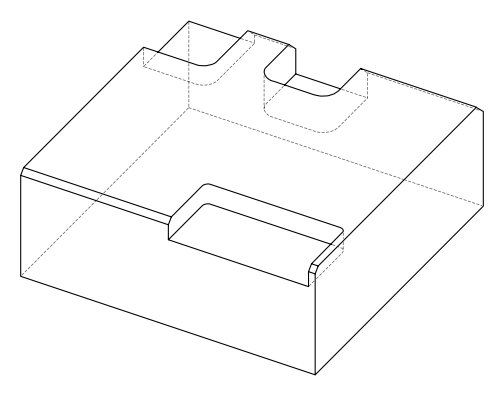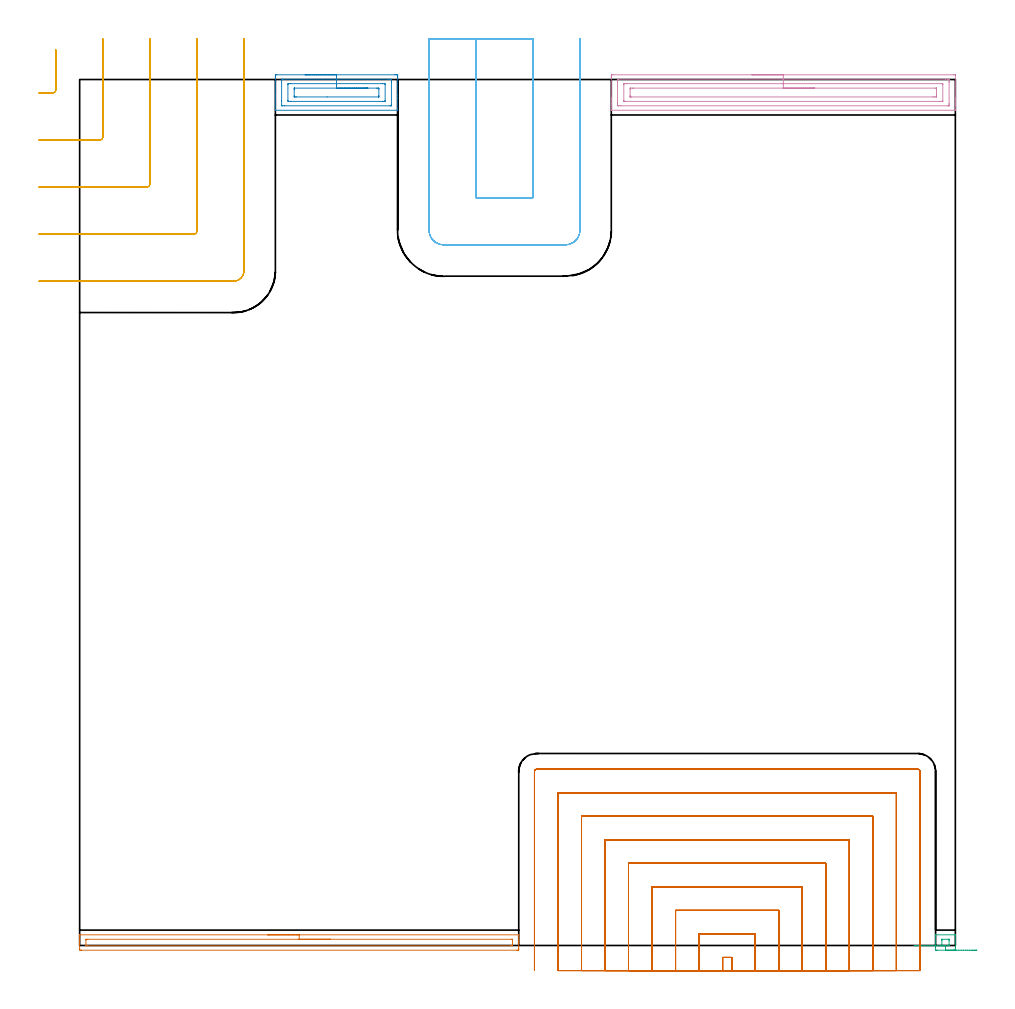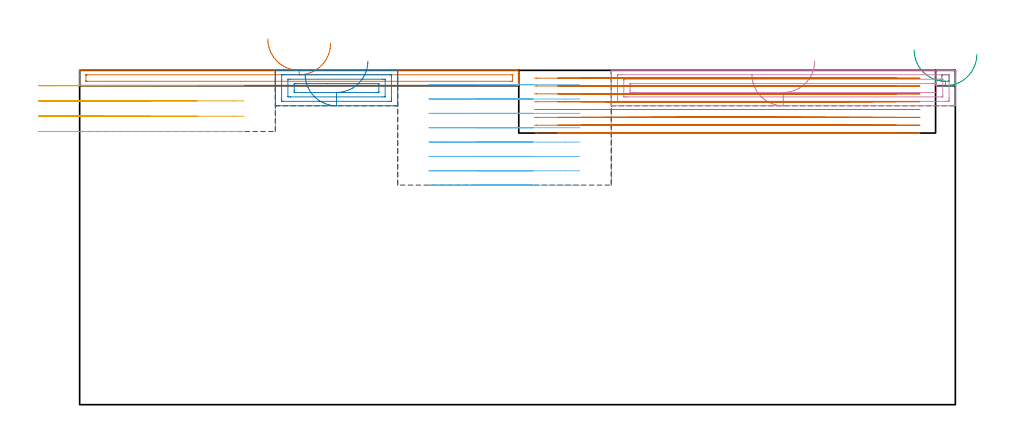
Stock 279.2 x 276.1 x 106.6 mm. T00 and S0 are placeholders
(PLAN: 7 operations, 2 tool changes, 53.7 min)
(1 AREA_MILL | FG_CHAMFER_SURFACE | UGT0205_001 | 2.42 min | 1722 mm3)
(2 AREA_MILL_1 | FG_CHAMFER_SURFACE_1 | UGT0205_001 | 1.53 min | 3300 mm3)
(3 AREA_MILL_2 | FG_CHAMFER_SURFACE_2 | UGT0205_001 | 0.28 min | 116 mm3)
(4 AREA_MILL_3 | FG_CHAMFER_SURFACE_3 | UGT0205_001 | 3.79 min | 7411 mm3)
(5 MILL_CORNER_NOTCH_RECTANGULAR | CORNER_NOTCH_RECTANGULAR | UGT0201_094 | Follow Part, ap 5, ae 75% | 3.7 min | 89268 mm3)
(6 MILL_SLOT | SLOT_PARTIAL_RECTANGULAR | UGT0201_094 | Follow Part, ap 5, ae 75% | 6 min | 152126 mm3)
(7 MILL_SLOT_1 | SLOT_PARTIAL_RECTANGULAR_1 | NXT0201_013 | Follow Part, ap 2.5, ae 75% | 36 min | 162329 mm3)
(TOOL UGT0205_001 | Chamfer Mill 20 x 3 x 45 deg. | D20 FL50 Z2)
(TOOL UGT0201_094 | End mill 20 mm | D20 FL38 Z4)
(TOOL NXT0201_013 | ENDMILL 10mm | D10 FL30 Z4)
(OP 1 AREA_MILL)
G17 G21 G94 G90
T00 M6
G54
G17 G0 G90 X60. Y3.4 S1061 M3
G43 Z116.6 H0
G94 G1 X60.038 Z115.728 F250.
X60.152 Z114.863
X60.341 Z114.012
X60.603 Z113.18
X60.937 Z112.374
X61.34 Z111.6
X61.808 Z110.864
X62.34 Z110.172
X62.929 Z109.529
X63.572 Z108.939
X64.264 Z108.408
X65. Z107.94
X65.774 Z107.537
X66.58 Z107.203
X67.412 Z106.941
X68.263 Z106.752
X69.128 Z106.638
X70. Z106.6
X139.873
X139.99 Y3.397 Z106.588
X139.998 Y3.322 Z106.514
X140. Y3.241 Z106.44
Y2.625 Z105.824
Y1.882 Z105.081
Y1.384 Z104.58
Y1.136 Z104.332
Y0.515 Z103.712
Y0.267 Z103.464
Y-0.354 Z102.84
Y-0.912 Z102.282
X139.997 Y-1.223 Z101.972
X139.99 Y-1.493 Z101.702
X139.709 Y-1.498 Z101.7
X139.427 Y-1.5
X0.572
X0.291 Y-1.498
X0.01 Y-1.493 Z101.702
X0. Y-1.223 Z101.972
Y-0.912 Z102.282
Y-0.354 Z102.84
Y0.267 Z103.464
Y0.515 Z103.712
Y1.136 Z104.332
Y1.384 Z104.58
Y1.882 Z105.081
Y2.45 Z105.65
Y3.123 Z106.321
Y3.241 Z106.44
X0.002 Y3.322 Z106.514
X0.01 Y3.397 Z106.588
X0.127 Y3.4 Z106.6
X70.
Y1.986 Z105.186
X137.647 Y1.985 Z105.185
X137.925 Y1.983 Z105.183
X137.975 Y1.979 Z105.179
X137.991 Y1.976 Z105.176
X137.993 Y1.967 Z105.167
X137.998 Y1.911 Z105.111
X137.999 Y0.172 Z103.372
X137.996 Y0.056 Z103.256
X137.99 Y-0.035 Z103.165
X137.984 Y-0.079 Z103.121
X137.954 Y-0.08 Z103.12
X137.647 Y-0.084 Z103.116
X137.372 Y-0.085 Z103.115
X2.353
X2.075 Y-0.083 Z103.117
X2.025 Y-0.079 Z103.121
X2.009 Y-0.076 Z103.124
X2.007 Y-0.067 Z103.133
X2.002 Y-0.011 Z103.189
X2.001 Y1.728 Z104.928
X2.004 Y1.843 Z105.043
X2.01 Y1.935 Z105.135
X2.015 Y1.979 Z105.179
X2.046 Y1.98 Z105.18
X2.353 Y1.984 Z105.184
X2.627 Y1.985 Z105.185
X70. Y1.986 Z105.186
X70.872 Z105.224
X71.736 Z105.338
X72.588 Z105.526
X73.42 Z105.789
X74.226 Z106.123
X75. Z106.525
X75.736 Z106.994
X76.428 Z107.525
X77.071 Z108.115
X77.66 Z108.758
X78.191 Z109.45
X78.66 Z110.186
X79.063 Z110.959
X79.397 Z111.765
X79.659 Z112.597
X79.848 Z113.449
X79.962 Z114.314
X80. Z115.186
G0 Z116.6
M5
M2
(OP 2 AREA_MILL_1)
G17 G21 G94 G90
T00 M6
G54
G17 G0 G90 X71.9 Y277.6 S1061 M3
G43 Z116.6 H0
Z105.3
G94 G1 X71.938 Z104.428 F250.
X72.052 Z103.564
X72.241 Z102.712
X72.503 Z101.88
X72.837 Z101.074
X73.24 Z100.3
X73.708 Z99.564
X74.24 Z98.872
X74.829 Z98.229
X75.472 Z97.64
X76.164 Z97.109
X76.9 Z96.64
X77.674 Z96.237
X78.48 Z95.903
X79.312 Z95.641
X80.164 Z95.452
X81.028 Z95.338
X81.9 Z95.3
X100.519
X100.91 Y277.599 Z95.301
X101.296 Y277.594 Z95.302
X101.391 Y277.591 Z95.305
X101.396 Y277.212 Z95.684
X101.4 Y276.726 Z96.17
Y271.073 Z101.82
Y270.291 Z102.608
Y270.196 Z102.702
Y266.688 Z106.21
X101.398 Y266.381 Z106.517
X101.39 Y266.305 Z106.593
X101.352 Y266.3 Z106.6
X62.448
X62.41 Y266.305 Z106.593
X62.4 Y266.384 Z106.514
Y270.291 Z102.608
Y271.073 Z101.82
Y276.726 Z96.169
X62.404 Y277.212 Z95.684
X62.409 Y277.591 Z95.305
X62.504 Y277.594 Z95.302
X62.89 Y277.6 Z95.3
X81.9
Y276.186 Z96.714
X98.408
X99.142 Y276.182 Z96.718
X99.299 Y276.179 Z96.721
X99.391 Y276.172 Z96.728
X99.393 Y276.148 Z96.752
X99.398 Y276.08 Z96.82
X99.4 Y275.458 Z97.442
Y275.202 Z97.698
X99.399 Y268.187 Z104.713
X99.395 Y267.93 Z104.97
X99.39 Y267.76 Z105.14
X99.385 Y267.72 Z105.18
X99.37 Y267.718 Z105.182
X99.325 Y267.717 Z105.183
X99.142 Y267.715 Z105.185
X98.992 Y267.714 Z105.186
X65.392
X64.658 Y267.718 Z105.182
X64.501 Y267.721 Z105.179
X64.409 Y267.728 Z105.172
X64.406 Y267.752 Z105.148
X64.402 Y267.819 Z105.081
X64.4 Y269.319 Z103.581
X64.401 Y275.713 Z97.187
X64.405 Y275.97 Z96.93
X64.41 Y276.14 Z96.76
X64.415 Y276.18 Z96.72
X64.43 Y276.181 Z96.719
X64.475 Y276.183 Z96.717
X64.658 Y276.185 Z96.715
X64.808 Y276.186 Z96.714
X81.9
Y274.772 Z98.128
X96.489 Y274.771 Z98.129
X97.185 Y274.768 Z98.132
X97.373 Y274.765 Z98.135
X97.397 Y274.581 Z98.319
X97.399 Y274.555 Z98.345
Y269.319 Z103.581
X97.398 Y269.295 Z103.605
X97.373 Y269.135 Z103.765
X96.68 Y269.13 Z103.77
X96.489 Y269.129 Z103.771
X67.311
X66.615 Y269.132 Z103.768
X66.427 Y269.135 Z103.765
X66.403 Y269.319 Z103.581
X66.401 Y269.345 Z103.555
Y274.581 Z98.319
X66.402 Y274.605 Z98.295
X66.427 Y274.764 Z98.136
X67.12 Y274.77 Z98.13
X67.311 Y274.771 Z98.129
X81.9 Y274.772 Z98.128
Y273.357 Z99.543
X94.721
X95.072 Y273.356 Z99.544
X95.353 Y273.352 Z99.548
X95.378 Y273.351 Z99.549
X95.39 Y273.322 Z99.578
X95.394 Y273.226 Z99.674
X95.399 Y273.031 Z99.869
Y271.073 Z101.827
X95.397 Y270.736 Z102.164
X95.392 Y270.568 Z102.332
X95.39 Y270.552 Z102.348
X95.376 Y270.549 Z102.351
X95.332 Y270.546 Z102.354
X95.255 Y270.544 Z102.356
X78.898 Y270.543 Z102.357
X69.079
X68.728 Y270.544 Z102.356
X68.447 Y270.548 Z102.352
X68.422 Y270.549 Z102.351
X68.41 Y270.578 Z102.322
X68.406 Y270.674 Z102.226
X68.401 Y270.869 Z102.031
Y272.827 Z100.073
X68.403 Y273.164 Z99.736
X68.408 Y273.332 Z99.569
X68.41 Y273.348 Z99.552
X68.424 Y273.35 Z99.55
X68.468 Y273.354 Z99.546
X68.545 Y273.356 Z99.544
X81.9 Y273.357 Z99.543
X82.772 Z99.581
X83.636 Z99.695
X84.488 Z99.883
X85.32 Z100.146
X86.126 Z100.48
X86.9 Z100.882
X87.636 Z101.351
X88.328 Z101.882
X88.971 Z102.472
X89.56 Z103.115
X90.092 Z103.807
X90.56 Z104.543
X90.963 Z105.316
X91.297 Z106.122
X91.559 Z106.954
X91.748 Z107.806
X91.862 Z108.671
X91.9 Z109.543
G0 Z116.6
M5
M2
(OP 3 AREA_MILL_2)
G17 G21 G94 G90
T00 M6
G54
G17 G0 G90 X286.05 Y-1.5 S1061 M3
G43 Z116.6 H0
Z111.7
G94 G1 X286.012 Z110.829 F250.
X285.898 Z109.964
X285.709 Z109.112
X285.447 Z108.28
X285.113 Z107.474
X284.71 Z106.7
X284.241 Z105.964
X283.71 Z105.272
X283.121 Z104.629
X282.478 Z104.04
X281.786 Z103.509
X281.05 Z103.04
X280.276 Z102.637
X279.47 Z102.303
X278.638 Z102.041
X277.787 Z101.852
X276.922 Z101.738
X276.05 Z101.7
X273.396
X273.118 Y-1.496 Z101.701
X272.91 Y-1.491 Z101.703
X272.9 Y-1.223 Z101.971
Y-0.459 Z102.739
Y-0.354 Z102.845
Y3.123 Z106.321
X272.902 Y3.335 Z106.534
X272.91 Y3.396 Z106.591
X272.954 Y3.4 Z106.6
X279.146
X279.19 Y3.396 Z106.591
X279.199 Y3.342 Z106.539
X279.2 Y3.333 Z106.531
Y-0.459 Z102.739
X279.194 Y-1.223 Z101.971
X279.19 Y-1.491 Z101.703
X278.982 Y-1.496 Z101.701
X278.704 Y-1.5 Z101.7
X276.05
Y-0.086 Z103.114
X275.777
X275.165 Y-0.085 Z103.115
X274.961 Y-0.084 Z103.116
X274.927 Y-0.082 Z103.118
X274.916 Y-0.08 Z103.12
X274.91 Y-0.057 Z103.143
X274.904 Y0.081 Z103.281
X274.901 Y0.255 Z103.455
Y1.644 Z104.844
X274.907 Y1.906 Z105.106
X274.91 Y1.975 Z105.175
X274.938 Y1.979 Z105.179
X275.013 Y1.982 Z105.182
X275.165 Y1.985 Z105.185
X276.935
X277.139 Y1.984 Z105.184
X277.173 Y1.982 Z105.182
X277.184 Y1.98 Z105.18
X277.19 Y1.957 Z105.157
X277.196 Y1.819 Z105.019
X277.199 Y1.645 Z104.845
Y0.256 Z103.456
X277.193 Y-0.006 Z103.194
X277.19 Y-0.075 Z103.125
X277.162 Y-0.079 Z103.121
X277.087 Y-0.083 Z103.117
X276.935 Y-0.085 Z103.115
X276.662 Y-0.086 Z103.114
X276.05
X275.178 Z103.152
X274.313 Z103.266
X273.462 Z103.455
X272.63 Z103.717
X271.824 Z104.051
X271.05 Z104.453
X270.314 Z104.922
X269.622 Z105.453
X268.979 Z106.042
X268.389 Y-0.087 Z106.686
X267.858 Z107.378
X267.389 Z108.113
X266.986 Z108.887
X266.652 Z109.693
X266.39 Z110.525
X266.201 Z111.377
X266.087 Z112.242
X266.049 Z113.113
G0 Z116.6
M5
M2
(OP 4 AREA_MILL_3)
G17 G21 G94 G90
T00 M6
G54
G17 G0 G90 X214.35 Y277.6 S1061 M3
G43 Z116.6 H0
Z105.3
G94 G1 X214.388 Z104.429 F250.
X214.502 Z103.564
X214.691 Z102.712
X214.953 Z101.88
X215.287 Z101.074
X215.69 Z100.3
X216.158 Z99.564
X216.69 Z98.872
X217.279 Z98.229
X217.922 Z97.64
X218.614 Z97.109
X219.35 Z96.64
X220.124 Z96.237
X220.93 Z95.903
X221.762 Z95.641
X222.614 Z95.452
X223.478 Z95.338
X224.35 Z95.3
X278.631
X279.133 Y277.594 Z95.303
X279.19 Y277.591 Z95.306
X279.2 Y277.528 Z95.369
Y270.196 Z102.698
Y269.564 Z103.334
Y269.319 Z103.578
Y268.687 Z104.21
Y268.442 Z104.454
Y267.953 Z104.946
Y266.516 Z106.382
X279.197 Y266.406 Z106.487
X279.19 Y266.303 Z106.589
X279.076 Y266.3 Z106.6
X169.624
X169.51 Y266.303 Z106.589
X169.503 Y266.406 Z106.487
X169.5 Y266.517 Z106.382
Y267.177 Z105.722
Y267.953 Z104.946
Y268.442 Z104.454
Y268.687 Z104.21
Y269.319 Z103.578
Y269.564 Z103.334
Y270.196 Z102.698
Y276.895 Z96.001
X169.504 Y277.212 Z95.685
X169.51 Y277.591 Z95.305
X169.68 Y277.595 Z95.302
X170.069 Y277.6 Z95.3
X224.35
Y276.186 Z96.714
X276.113
X276.851 Y276.184 Z96.716
X277.005 Y276.183 Z96.717
X277.17 Y276.179 Z96.721
X277.19 Y276.125 Z96.775
X277.196 Y275.995 Z96.905
X277.199 Y275.458 Z97.442
X277.2 Y275.114 Z97.786
Y268.442 Z104.458
X277.198 Y268.1 Z104.8
X277.19 Y267.755 Z105.145
X277.188 Y267.72 Z105.18
X277.173 Y267.719 Z105.181
X277.128 Y267.716 Z105.184
X277.036 Y267.715 Z105.185
X276.851 Y267.714 Z105.186
X172.587
X171.849 Y267.716 Z105.184
X171.695 Y267.717 Z105.183
X171.53 Y267.721 Z105.179
X171.51 Y267.775 Z105.125
X171.504 Y267.905 Z104.995
X171.501 Y268.442 Z104.458
X171.5 Y268.786 Z104.114
Y275.458 Z97.442
X171.502 Y275.8 Z97.1
X171.51 Y276.145 Z96.755
X171.512 Y276.18 Z96.72
X171.527 Y276.181 Z96.719
X171.572 Y276.184 Z96.716
X171.664 Y276.185 Z96.715
X171.849 Y276.186 Z96.714
X224.35
Y274.771 Z98.129
X274.879
X275.072 Y274.769 Z98.131
X275.135 Y274.768 Z98.132
X275.179 Y274.765 Z98.135
X275.19 Y274.707 Z98.193
X275.196 Y274.581 Z98.319
X275.199 Y274.455 Z98.445
Y269.319 Z103.581
X275.197 Y269.195 Z103.705
X275.19 Y269.152 Z103.748
X275.184 Y269.135 Z103.765
X275.167 Y269.133 Z103.767
X275.072 Y269.131 Z103.769
X274.375 Y269.129 Z103.771
X274.182 Y269.128 Z103.772
X173.821 Y269.129 Z103.771
X173.628 Y269.13 Z103.77
X173.564 Y269.132 Z103.768
X173.521 Y269.135 Z103.765
X173.51 Y269.193 Z103.707
X173.504 Y269.319 Z103.581
X173.501 Y269.445 Z103.455
Y274.581 Z98.319
X173.503 Y274.705 Z98.195
X173.51 Y274.748 Z98.152
X173.516 Y274.765 Z98.135
X173.533 Y274.766 Z98.134
X173.628 Y274.769 Z98.131
X174.325 Y274.771 Z98.129
X174.518
X224.35
Y273.357 Z99.543
X272.754
X273.099 Y273.355 Z99.545
X273.175 Y273.353 Z99.547
X273.186 Y273.351 Z99.549
X273.19 Y273.343 Z99.557
X273.195 Y273.306 Z99.594
X273.198 Y273.228 Z99.672
X273.2 Y272.917 Z99.983
Y271.164 Z101.736
X273.199 Y271.073 Z101.827
X273.193 Y270.68 Z102.22
X273.19 Y270.583 Z102.317
X273.177 Y270.549 Z102.351
X273.119 Y270.548 Z102.352
X272.938 Y270.545 Z102.355
X272.402 Y270.543 Z102.357
X272.05
X175.946
X175.601 Y270.545 Z102.355
X175.525 Y270.547 Z102.353
X175.514 Y270.549 Z102.351
X175.51 Y270.557 Z102.343
X175.505 Y270.594 Z102.306
X175.502 Y270.672 Z102.228
X175.5 Y270.982 Z101.918
X175.501 Y272.827 Z100.073
X175.507 Y273.22 Z99.68
X175.51 Y273.317 Z99.583
X175.523 Y273.351 Z99.549
X175.581 Y273.352 Z99.548
X175.762 Y273.355 Z99.545
X176.298 Y273.357 Z99.543
X176.65
X224.35
X225.222 Z99.581
X226.086 Z99.695
X226.938 Z99.883
X227.77 Z100.146
X228.576 Z100.48
X229.35 Z100.882
X230.086 Z101.351
X230.778 Z101.882
X231.421 Z102.472
X232.01 Z103.115
X232.542 Z103.807
X233.01 Z104.543
X233.413 Z105.317
X233.747 Z106.123
X234.009 Z106.955
X234.198 Z107.806
X234.312 Z108.671
X234.35 Z109.543
G0 Z116.6
M5
M2
(OP 5 MILL_CORNER_NOTCH_RECTANGULAR)
G17 G21 G94 G90
T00 M6
G54
G17 G0 G90 X-13. Y271.8 S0 M3
G43 Z116.6 H0
Z101.725
G94 G1 X-10. F250.
X-8.595 F500.
G3 X-7.6 Y272.795 R1.
G1 Y282.599
Y285.599 F250.
G0 Z116.6
X-13. Y256.8
Z101.725
G1 X-10.
X6.405 F500.
G3 X7.4 Y257.795 R1.
G1 Y286.1
Y289.1 F250.
G0 Z116.6
X-13. Y241.8
Z101.725
G1 X-10.
X21.404 F500.
G3 X22.4 Y242.796 R1.
G1 Y286.1
Y289.1 F250.
G0 Z116.6
X-13. Y226.8
Z101.725
G1 X-10.
X36.404 F500.
G3 X37.4 Y227.796 R1.
G1 Y286.1
Y289.1 F250.
G0 Z116.6
X-13. Y211.8
Z101.725
G1 X-10.
X49.1 F500.
G3 X52.4 Y215.1 R3.3
G1 Y286.1
Y289.1 F250.
G0 Z116.6
X-13. Y271.8
Z96.85
G1 X-10.
X-8.595 F500.
G3 X-7.6 Y272.795 R1.
G1 Y282.599
Y285.599 F250.
G0 Z116.6
X-13. Y256.8
Z96.85
G1 X-10.
X6.405 F500.
G3 X7.4 Y257.795 R1.
G1 Y286.1
Y289.1 F250.
G0 Z116.6
X-13. Y241.8
Z96.85
G1 X-10.
X21.404 F500.
G3 X22.4 Y242.796 R1.
G1 Y286.1
Y289.1 F250.
G0 Z116.6
X-13. Y226.8
Z96.85
G1 X-10.
X36.404 F500.
G3 X37.4 Y227.796 R1.
G1 Y286.1
Y289.1 F250.
G0 Z116.6
X-13. Y211.8
Z96.85
G1 X-10.
X49.1 F500.
G3 X52.4 Y215.1 R3.3
G1 Y286.1
Y289.1 F250.
G0 Z116.6
X-13. Y271.8
Z91.975
G1 X-10.
X-8.595 F500.
G3 X-7.6 Y272.795 R1.
G1 Y282.599
Y285.599 F250.
G0 Z116.6
X-13. Y256.8
Z91.975
G1 X-10.
X6.405 F500.
G3 X7.4 Y257.795 R1.
G1 Y286.1
Y289.1 F250.
G0 Z116.6
X-13. Y241.8
Z91.975
G1 X-10.
X21.404 F500.
G3 X22.4 Y242.796 R1.
G1 Y286.1
Y289.1 F250.
G0 Z116.6
X-13. Y226.8
Z91.975
G1 X-10.
X36.404 F500.
G3 X37.4 Y227.796 R1.
G1 Y286.1
Y289.1 F250.
G0 Z116.6
X-13. Y211.8
Z91.975
G1 X-10.
X49.1 F500.
G3 X52.4 Y215.1 R3.3
G1 Y286.1
Y289.1 F250.
G0 Z116.6
X-13. Y271.8
Z87.1
G1 X-10.
X-8.595 F500.
G3 X-7.6 Y272.795 R1.
G1 Y282.599
Y285.599 F250.
G0 Z116.6
X-13. Y256.8
Z87.1
G1 X-10.
X6.405 F500.
G3 X7.4 Y257.795 R1.
G1 Y286.1
Y289.1 F250.
G0 Z116.6
X-13. Y241.8
Z87.1
G1 X-10.
X21.404 F500.
G3 X22.4 Y242.796 R1.
G1 Y286.1
Y289.1 F250.
G0 Z116.6
X-13. Y226.8
Z87.1
G1 X-10.
X36.404 F500.
G3 X37.4 Y227.796 R1.
G1 Y286.1
Y289.1 F250.
G0 Z116.6
X-13. Y211.8
Z87.1
G1 X-10.
X49.1 F500.
G3 X52.4 Y215.1 R3.3
G1 Y286.1
Y289.1 F250.
G0 Z116.6
M5
M2
(OP 6 MILL_SLOT)
G17 G21 G94 G90
T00 M6
G54
G17 G0 G90 X126.4 Y289.1 S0 M3
G43 Z116.6 H0
Z102.025
G94 G1 Y286.1 F250.
Y238.4 F500.
X144.5
Y286.1
Y289.1 F250.
X111.4
Y286.1
Y228. F500.
G3 X116. Y223.4 R4.6
G1 X154.9
G3 X159.5 Y228. R4.6
G1 Y286.1
Y289.1 F250.
G0 X126.4 Z97.45
G1 Y286.1
Y238.4 F500.
X144.5
Y286.1
Y289.1 F250.
X111.4
Y286.1
Y228. F500.
G3 X116. Y223.4 R4.6
G1 X154.9
G3 X159.5 Y228. R4.6
G1 Y286.1
Y289.1 F250.
G0 X126.4 Z92.875
G1 Y286.1
Y238.4 F500.
X144.5
Y286.1
Y289.1 F250.
X111.4
Y286.1
Y228. F500.
G3 X116. Y223.4 R4.6
G1 X154.9
G3 X159.5 Y228. R4.6
G1 Y286.1
Y289.1 F250.
G0 X126.4 Z88.3
G1 Y286.1
Y238.4 F500.
X144.5
Y286.1
Y289.1 F250.
X111.4
Y286.1
Y228. F500.
G3 X116. Y223.4 R4.6
G1 X154.9
G3 X159.5 Y228. R4.6
G1 Y286.1
Y289.1 F250.
G0 X126.4 Z83.725
G1 Y286.1
Y238.4 F500.
X144.5
Y286.1
Y289.1 F250.
X111.4
Y286.1
Y228. F500.
G3 X116. Y223.4 R4.6
G1 X154.9
G3 X159.5 Y228. R4.6
G1 Y286.1
Y289.1 F250.
G0 X126.4 Z79.15
G1 Y286.1
Y238.4 F500.
X144.5
Y286.1
Y289.1 F250.
X111.4
Y286.1
Y228. F500.
G3 X116. Y223.4 R4.6
G1 X154.9
G3 X159.5 Y228. R4.6
G1 Y286.1
Y289.1 F250.
G0 X126.4 Z74.575
G1 Y286.1
Y238.4 F500.
X144.5
Y286.1
Y289.1 F250.
X111.4
Y286.1
Y228. F500.
G3 X116. Y223.4 R4.6
G1 X154.9
G3 X159.5 Y228. R4.6
G1 Y286.1
Y289.1 F250.
G0 X126.4 Z70.
G1 Y286.1
Y238.4 F500.
X144.5
Y286.1
Y289.1 F250.
X111.4
Y286.1
Y228. F500.
G3 X116. Y223.4 R4.6
G1 X154.9
G3 X159.5 Y228. R4.6
G1 Y286.1
Y289.1 F250.
G0 Z116.6
M5
M2
(OP 7 MILL_SLOT_1)
G17 G21 G94 G90
T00 M6
G54
G17 G0 G90 X207.9 Y-8. S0 M3
G43 Z116.6 H0
Z104.1
G94 G1 Y-5. F250.
Y-3.8
X205.
Y-5.
Y-8.
X215.4
Y-5.
Y3.7 F500.
X197.5
Y-5.
Y-8. F250.
X222.9
Y-5.
Y11.2 F500.
X190.
Y-5.
Y-8. F250.
X230.4
Y-5.
Y18.7 F500.
X182.5
Y-5.
Y-8. F250.
X237.9
Y-5.
Y26.2 F500.
X175.
Y-5.
Y-8. F250.
X245.4
Y-5.
Y33.7 F500.
X167.5
Y-5.
Y-8. F250.
X252.9
Y-5.
Y41.2 F500.
X160.
Y-5.
Y-8. F250.
X260.4
Y-5.
Y48.7 F500.
X152.5
Y-5.
Y-8. F250.
X267.9
Y-5.
Y55.5 F500.
G3 X267.2 Y56.2 R0.7
G1 X145.7
G3 X145. Y55.5 R0.7
G1 Y-5.
Y-8. F250.
G0 X207.9 Z101.6
G1 Y-5.
Y-3.8
X205.
Y-5.
Y-8.
X215.4
Y-5.
Y3.7 F500.
X197.5
Y-5.
Y-8. F250.
X222.9
Y-5.
Y11.2 F500.
X190.
Y-5.
Y-8. F250.
X230.4
Y-5.
Y18.7 F500.
X182.5
Y-5.
Y-8. F250.
X237.9
Y-5.
Y26.2 F500.
X175.
Y-5.
Y-8. F250.
X245.4
Y-5.
Y33.7 F500.
X167.5
Y-5.
Y-8. F250.
X252.9
Y-5.
Y41.2 F500.
X160.
Y-5.
Y-8. F250.
X260.4
Y-5.
Y48.7 F500.
X152.5
Y-5.
Y-8. F250.
X267.9
Y-5.
Y55.5 F500.
G3 X267.2 Y56.2 R0.7
G1 X145.7
G3 X145. Y55.5 R0.7
G1 Y-5.
Y-8. F250.
G0 X207.9 Z99.1
G1 Y-5.
Y-3.8
X205.
Y-5.
Y-8.
X215.4
Y-5.
Y3.7 F500.
X197.5
Y-5.
Y-8. F250.
X222.9
Y-5.
Y11.2 F500.
X190.
Y-5.
Y-8. F250.
X230.4
Y-5.
Y18.7 F500.
X182.5
Y-5.
Y-8. F250.
X237.9
Y-5.
Y26.2 F500.
X175.
Y-5.
Y-8. F250.
X245.4
Y-5.
Y33.7 F500.
X167.5
Y-5.
Y-8. F250.
X252.9
Y-5.
Y41.2 F500.
X160.
Y-5.
Y-8. F250.
X260.4
Y-5.
Y48.7 F500.
X152.5
Y-5.
Y-8. F250.
X267.9
Y-5.
Y55.5 F500.
G3 X267.2 Y56.2 R0.7
G1 X145.7
G3 X145. Y55.5 R0.7
G1 Y-5.
Y-8. F250.
G0 X207.9 Z96.6
G1 Y-5.
Y-3.8
X205.
Y-5.
Y-8.
X215.4
Y-5.
Y3.7 F500.
X197.5
Y-5.
Y-8. F250.
X222.9
Y-5.
Y11.2 F500.
X190.
Y-5.
Y-8. F250.
X230.4
Y-5.
Y18.7 F500.
X182.5
Y-5.
Y-8. F250.
X237.9
Y-5.
Y26.2 F500.
X175.
Y-5.
Y-8. F250.
X245.4
Y-5.
Y33.7 F500.
X167.5
Y-5.
Y-8. F250.
X252.9
Y-5.
Y41.2 F500.
X160.
Y-5.
Y-8. F250.
X260.4
Y-5.
Y48.7 F500.
X152.5
Y-5.
Y-8. F250.
X267.9
Y-5.
Y55.5 F500.
G3 X267.2 Y56.2 R0.7
G1 X145.7
G3 X145. Y55.5 R0.7
G1 Y-5.
Y-8. F250.
G0 X207.9 Z94.1
G1 Y-5.
Y-3.8
X205.
Y-5.
Y-8.
X215.4
Y-5.
Y3.7 F500.
X197.5
Y-5.
Y-8. F250.
X222.9
Y-5.
Y11.2 F500.
X190.
Y-5.
Y-8. F250.
X230.4
Y-5.
Y18.7 F500.
X182.5
Y-5.
Y-8. F250.
X237.9
Y-5.
Y26.2 F500.
X175.
Y-5.
Y-8. F250.
X245.4
Y-5.
Y33.7 F500.
X167.5
Y-5.
Y-8. F250.
X252.9
Y-5.
Y41.2 F500.
X160.
Y-5.
Y-8. F250.
X260.4
Y-5.
Y48.7 F500.
X152.5
Y-5.
Y-8. F250.
X267.9
Y-5.
Y55.5 F500.
G3 X267.2 Y56.2 R0.7
G1 X145.7
G3 X145. Y55.5 R0.7
G1 Y-5.
Y-8. F250.
G0 X207.9 Z91.6
G1 Y-5.
Y-3.8
X205.
Y-5.
Y-8.
X215.4
Y-5.
Y3.7 F500.
X197.5
Y-5.
Y-8. F250.
X222.9
Y-5.
Y11.2 F500.
X190.
Y-5.
Y-8. F250.
X230.4
Y-5.
Y18.7 F500.
X182.5
Y-5.
Y-8. F250.
X237.9
Y-5.
Y26.2 F500.
X175.
Y-5.
Y-8. F250.
X245.4
Y-5.
Y33.7 F500.
X167.5
Y-5.
Y-8. F250.
X252.9
Y-5.
Y41.2 F500.
X160.
Y-5.
Y-8. F250.
X260.4
Y-5.
Y48.7 F500.
X152.5
Y-5.
Y-8. F250.
X267.9
Y-5.
Y55.5 F500.
G3 X267.2 Y56.2 R0.7
G1 X145.7
G3 X145. Y55.5 R0.7
G1 Y-5.
Y-8. F250.
G0 X207.9 Z89.1
G1 Y-5.
Y-3.8
X205.
Y-5.
Y-8.
X215.4
Y-5.
Y3.7 F500.
X197.5
Y-5.
Y-8. F250.
X222.9
Y-5.
Y11.2 F500.
X190.
Y-5.
Y-8. F250.
X230.4
Y-5.
Y18.7 F500.
X182.5
Y-5.
Y-8. F250.
X237.9
Y-5.
Y26.2 F500.
X175.
Y-5.
Y-8. F250.
X245.4
Y-5.
Y33.7 F500.
X167.5
Y-5.
Y-8. F250.
X252.9
Y-5.
Y41.2 F500.
X160.
Y-5.
Y-8. F250.
X260.4
Y-5.
Y48.7 F500.
X152.5
Y-5.
Y-8. F250.
X267.9
Y-5.
Y55.5 F500.
G3 X267.2 Y56.2 R0.7
G1 X145.7
G3 X145. Y55.5 R0.7
G1 Y-5.
Y-8. F250.
G0 X207.9 Z86.6
G1 Y-5.
Y-3.8
X205.
Y-5.
Y-8.
X215.4
Y-5.
Y3.7 F500.
X197.5
Y-5.
Y-8. F250.
X222.9
Y-5.
Y11.2 F500.
X190.
Y-5.
Y-8. F250.
X230.4
Y-5.
Y18.7 F500.
X182.5
Y-5.
Y-8. F250.
X237.9
Y-5.
Y26.2 F500.
X175.
Y-5.
Y-8. F250.
X245.4
Y-5.
Y33.7 F500.
X167.5
Y-5.
Y-8. F250.
X252.9
Y-5.
Y41.2 F500.
X160.
Y-5.
Y-8. F250.
X260.4
Y-5.
Y48.7 F500.
X152.5
Y-5.
Y-8. F250.
X267.9
Y-5.
Y55.5 F500.
G3 X267.2 Y56.2 R0.7
G1 X145.7
G3 X145. Y55.5 R0.7
G1 Y-5.
Y-8. F250.
G0 Z116.6
M5
M2
